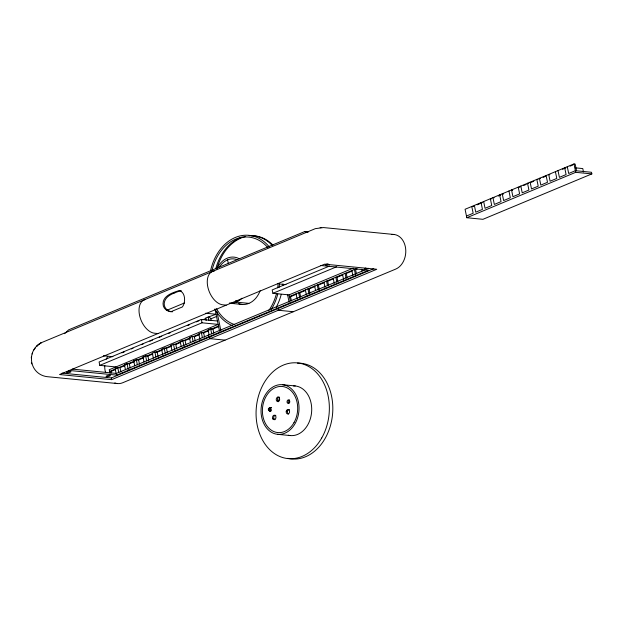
<?xml version="1.0" encoding="UTF-8"?>
<svg xmlns="http://www.w3.org/2000/svg" width="623" height="623" viewBox="0 0 623 623"><rect width="100%" height="100%" fill="white"/><g stroke="black" fill="none" stroke-linecap="round" stroke-linejoin="round"><path stroke-width="0.93" d="M394.032 234.482L323.485 227.566L315.331 228.649L41.679 342.557C25.8 350.375 29.063 374.002 46.857 376.642L117.404 383.558M270.024 407.551C275.413 414.552 262.641 408.517 271.527 407.699M269.666 411.063L270.818 411.172C269.307 410.604 269.58 407.909 271.176 407.66M31.43 356.792L31.267 357.945M286.261 411.281L286.432 410.736A2.227 1.69 -84.4 0 1 289.29 410.386A2.227 1.69 -84.4 0 1 288.184 413.913A2.227 1.69 -84.4 0 1 286.261 411.281L287.413 411.398A2.227 1.69 -84.4 0 0 288.605 414.038M287.413 411.398L287.585 410.853A2.227 1.69 -84.4 0 1 289.493 409.693M32.373 353.21L32.108 353.981M106.26 359.16L107.701 356.348M33.915 349.939L35.285 347.93M64.636 333.679L68.553 329.886L304.795 231.538L308.658 231.912M171.123 311.632L182.399 306.937C185.833 302.396 185.592 291.946 179.042 290.606C172.68 292.678 163.156 295.52 163.039 303.736C162.837 308.751 167.922 312.216 172.61 311.773M181.433 290.848L180.53 290.746C174.238 292.942 165.033 295.458 164.192 303.401C163.826 307.264 166.863 310.659 170.484 311.555M166.629 310.394L184.595 302.91M576.532 170.803L575.146 164.044L573.993 163.927L465.077 209.273L466.814 217.731L482.942 219.312L591.85 173.903L591.515 172.275L575.379 170.694L568.69 173.482L567.296 166.715M217.458 321.009L201.322 319.428L99.096 361.986L99.797 365.366L115.925 366.947M329.583 266.029L272.196 289.921L272.89 293.308L289.025 294.889L353.21 268.163M472.919 206.602L473.581 206.322M477.195 204.819L481.377 203.075M498.291 196.035L500.799 194.991L499.646 194.882L501.04 201.642L494.343 204.43L492.957 197.662L494.109 197.779M502.745 194.181L503.4 193.909L502.247 193.8L503.633 200.559L510.33 197.771L508.944 191.012M512.036 190.311L512.69 190.038L511.545 189.929L512.931 196.689L519.621 193.909L518.235 187.141M519.387 187.258L520.041 186.978M523.663 185.475L526.17 184.431M531.279 182.305L533.786 181.262M543.085 177.391L545.592 176.348M549.213 174.837L549.868 174.565L548.715 174.456L550.101 181.215L556.798 178.427L555.405 171.668M562.507 169.3L565.014 168.257M570.123 166.131L572.638 165.087M121.983 352.82L124.584 351.738M131.274 348.95L133.011 348.234M141.437 344.721L143.173 343.997M149.863 341.217L152.464 340.135M159.153 337.347L161.754 336.264M168.451 333.476L170.18 332.752M187.905 325.377L189.633 324.653M196.331 321.873L198.932 320.79M205.629 313.221L216.064 314.249L205.621 318.003L206.143 320.541M202.592 319.856L205.94 318.462M209.375 317.029L210.87 318.836L216.726 316.398M99.797 365.366L202.016 322.807L218.151 324.388L109.235 369.735L109.928 373.115M272.89 293.308L336.56 266.8M466.463 216.033L473.161 213.253L471.767 206.486M466.814 217.731L575.714 172.322L591.85 173.903M125.044 365.584L120.029 367.671L117.724 367.445L115.123 368.528L116.166 373.598M125.457 369.735L124.413 364.657L127.014 363.575L129.319 363.801L134.342 361.714M134.747 365.865L133.704 360.787L136.305 359.705L138.61 359.93L143.633 357.843M144.045 361.994L143.002 356.917L145.603 355.842L147.908 356.068L152.923 353.973M162.221 350.103L157.198 352.197L154.893 351.972L152.292 353.054L153.336 358.124M171.512 346.24L166.489 348.327L164.184 348.101L161.583 349.184L162.798 355.102M171.925 350.391L170.881 345.313L173.482 344.231L175.787 344.457L180.802 342.37M181.215 346.52L180.172 341.443L182.773 340.36L185.078 340.586L190.101 338.499M199.391 334.629L194.368 336.724L192.063 336.498L189.462 337.573L190.506 342.65M208.682 330.758L203.666 332.853L201.361 332.627L198.76 333.71L199.975 339.628M218.813 326.545L212.957 328.983L210.652 328.757L208.051 329.84L209.094 334.909M115.434 368.987L109.578 371.425L110.73 371.542L115.753 369.447M116.275 368.637L124.732 365.117M134.023 361.254L125.566 364.774L124.413 364.657M135.728 360.538L144.154 357.034L143.002 356.917M146.755 355.951L152.612 353.514M156.046 352.081L161.902 349.643M162.735 349.293L172.034 345.43L170.881 345.313M174.635 344.348L180.491 341.91M182.189 341.194L190.615 337.689M193.216 336.607L199.072 334.169M202.514 332.737L208.37 330.299M209.203 329.949L218.494 326.086M356.099 268.801L289.368 296.579L290.52 296.688L296.384 294.251M299.71 297.778L298.666 292.709L299.819 292.818L305.675 290.38M309 293.916L307.957 288.838L309.109 288.955L314.965 286.51M318.291 290.045L317.247 284.968L318.4 285.085L324.264 282.647M327.41 285.326L326.545 281.098L327.698 281.214L333.554 278.777M336.879 282.305L335.836 277.235L336.988 277.344L342.845 274.907M346.17 278.434L345.126 273.365L346.279 273.474L352.143 271.036M355.468 274.572L354.425 269.494L357.252 268.91M72.237 369.096L116.361 373.418L365.685 269.627M68.795 370.42L116.711 375.116L368.707 270.203L320.798 265.507M62.066 373.13L111.299 377.959L373.738 268.7M111.649 379.648L376.767 269.276L324.661 264.168L59.535 374.54L111.649 379.648L111.299 377.959M277.515 397.256L279.548 397.31L277.515 397.256A2.227 1.69 -84.4 0 0 276.277 399.865A2.227 1.69 -84.4 0 0 278.092 401.57A2.227 1.69 -84.4 0 0 279.649 399.257L279.159 397.723L277.959 397.147M321.709 227.527L320.097 227.691M575.286 167.836L582.778 168.568L583.471 171.948M565.855 167.906L564.703 167.797L566.089 174.565L559.392 177.345L558.006 170.585M540.569 178.435L539.425 178.318L540.811 185.086L547.5 182.298L546.114 175.538M537.976 179.517L536.824 179.401L538.21 186.168L531.512 188.956L530.126 182.189M528.678 183.388L527.525 183.271L528.919 190.038L522.222 192.826L520.836 186.059M491.508 198.862L490.356 198.745L491.742 205.512L485.052 208.3L483.666 201.533M482.218 202.732L481.065 202.615L482.451 209.383L475.754 212.17L474.368 205.403M277.453 283.808L285.996 284.649M173.451 292.67L174.962 292.818M248.912 303.378L236.242 302.139L235.891 300.45M242.043 304.429L229.365 303.183A23.152 17.584 -84.4 0 0 241.958 298.23M226.219 305.145L222.761 304.811A17.81 10.723 67.4 0 1 208.02 287.881A17.81 10.723 67.4 0 1 214.351 270.982M293.316 311.726L278.333 310.254L277.99 308.564L276.838 308.447L276.487 306.757M157.969 333.562L154.52 333.219A17.81 10.723 67.4 0 1 139.918 316.842A17.81 10.723 67.4 0 1 145.393 299.507M225.067 340.135L210.083 338.671L209.741 336.981L208.588 336.864L208.238 335.174M180.172 341.443L181.324 341.56M103.402 355.78L112.895 356.706M133.704 360.787L134.856 360.904M282.577 384.718A24.928 18.939 -84.4 0 1 295.076 423.64A24.928 18.939 -84.4 0 1 262.454 420.19A24.928 18.939 -84.4 0 1 282.577 384.718L295.255 385.956M269.673 407.629L270.826 407.746M269.346 407.831L270.499 407.948M269.066 408.135L270.218 408.244M268.848 408.517L270 408.626M268.715 408.953L269.868 409.062M286.432 410.736L287.585 410.853M268.661 409.412L269.814 409.529M268.708 409.872L269.86 409.981M268.848 410.292L270 410.401M269.058 410.643L270.211 410.752M269.191 410.767L270.343 410.876M269.338 410.907L270.491 411.016M272.781 418.633L273.053 419.077A2.227 1.69 -84.4 0 0 275.452 418.913A2.227 1.69 -84.4 0 0 275.459 415.782L275.109 415.448A2.227 1.69 -84.4 0 0 273.061 415.938A2.227 1.69 -84.4 0 0 272.781 418.633L274.206 419.186A2.227 1.69 -84.4 0 0 274.961 419.715M273.053 419.077L274.206 419.186M277.492 434.317L290.17 435.555M304.795 231.538L307.451 232.589M31.656 363.598L31.352 362.851L31.757 363.879M573.993 163.927L575.714 172.322M361.636 269.245L361.986 270.935M355.577 269.611L356.442 273.832M351.824 270.577L352.867 275.654M346.279 273.474L347.151 277.702M342.533 274.447L343.569 279.517M336.988 277.344L337.861 281.573M333.235 278.317L334.278 283.387M327.698 281.214L328.562 285.443M323.944 282.18L324.988 287.258M318.4 285.085L319.272 289.313M314.654 286.05L315.518 290.279M309.109 288.955L309.981 293.176M305.356 289.921L306.399 294.998M299.819 292.818L300.683 297.046M296.065 293.791L297.109 298.861M290.52 296.688L291.393 300.917M289.025 294.889L290.24 300.808M287.538 294.586L289.103 302.194M227.559 259.861L228.291 263.436M216.944 311.586L220.854 330.611M215.028 309.172L219.537 331.156M210.87 318.836L211.22 320.526M212.957 328.983L213.821 333.212M208.222 316.92L208.915 320.3M210.652 328.757L211.695 333.827M201.322 319.428L202.016 322.807M203.666 332.853L204.531 337.082M201.361 332.627L202.397 337.697M194.368 336.724L195.24 340.945M192.063 336.498L193.107 341.568M185.078 340.586L185.942 344.815M182.773 340.36L183.987 346.279M175.787 344.457L176.652 348.685M173.482 344.231L174.697 350.149M166.489 348.327L167.361 352.556M164.184 348.101L165.227 353.171M157.198 352.197L158.063 356.426M154.893 351.972L155.937 357.041M147.908 356.068L148.772 360.289M145.603 355.842L146.639 360.912M138.61 359.93L139.482 364.159M136.305 359.705L137.348 364.782M129.319 363.801L130.184 368.029M127.014 363.575L128.229 369.494M120.029 367.671L120.893 371.9M117.724 367.445L118.759 372.515M116.361 373.418L116.711 375.116M110.73 371.542L111.081 373.232M114.811 382.943A17.81 13.527 -84.4 0 0 122.692 382.756L395.691 269.105A17.81 13.527 -84.4 0 0 405.62 248.413A17.81 13.527 -84.4 0 0 391.376 234.544M105.614 372.484A14.781 11.23 -84.4 0 1 104.781 365.358M211.851 271.145A44.521 33.821 -84.4 0 1 267.952 247.79M278.037 284.952A44.521 33.821 -84.4 0 1 277.671 287.842M276.503 293.526A44.521 33.821 -84.4 0 1 268.84 310.456M234.801 324.63A44.521 33.821 -84.4 0 1 216.539 308.697M210.496 270.982A46.297 35.176 -84.4 0 1 269.44 247.113M279.517 283.59A46.297 35.176 -84.4 0 1 279.112 287.351M277.788 294.009A46.297 35.176 -84.4 0 1 271.371 309.265M232.223 325.564A46.297 35.176 -84.4 0 1 214.99 308.985M251.046 235.774A46.297 35.176 -84.4 0 1 272.944 245.104M216.968 268.622A46.297 35.176 -84.4 0 1 245.672 236.514M249.13 235.704A46.297 35.176 -84.4 0 1 272.368 245.61M215.815 268.505A46.297 35.176 -84.4 0 1 242.238 237.044M219.514 266.924A21.369 16.237 -84.4 0 1 237.013 259.643M216.773 268.965A23.152 17.584 -84.4 0 1 239.061 258.654M260.204 290.552A23.152 17.584 -84.4 0 1 238.679 303.619M282.974 283.924A46.297 35.176 -84.4 0 1 282.842 285.435M281.246 294.352A46.297 35.176 -84.4 0 1 276.254 307.131M368.621 268.287A2.227 0.545 -11.6 0 1 365.164 269.011A2.227 0.545 -11.6 0 1 365.841 268.015M329.185 264.425A2.227 0.545 -11.6 0 1 326.32 265.157A2.227 0.545 -11.6 0 1 325.37 264.627A2.227 0.545 -11.6 0 1 328.072 263.802M278.66 401.656A2.227 1.69 -84.4 0 1 277.406 399.592A2.227 1.69 -84.4 0 1 278.668 397.365M288.87 403.369A1.783 1.355 -84.4 0 1 288.239 401.414A1.783 1.355 -84.4 0 1 289.555 400.013M273.933 418.749A2.227 1.69 -84.4 0 1 274.065 416.281A2.227 1.69 -84.4 0 1 275.849 415.37M278.06 401.718A23.152 17.584 -84.4 0 1 279.548 398.385M297.483 363.123A48.08 36.531 -84.4 0 1 332.495 414.941A48.08 36.531 -84.4 0 1 287.725 458.318M293.394 385.878A24.928 18.939 -84.4 0 1 311.547 412.753A24.928 18.939 -84.4 0 1 288.332 435.243M289.711 402.045L289.57 402.481A1.783 1.355 -84.4 0 1 287.281 402.77A1.783 1.355 -84.4 0 1 288.169 399.943A1.783 1.355 -84.4 0 1 289.711 402.045M37.357 345.648L36.866 346.115L38.065 344.994L37.357 345.648M39.638 343.826L38.828 344.387L41.056 342.876L39.638 343.826M107.031 376.666A2.227 0.545 -11.6 0 0 110.419 375.591A2.227 0.545 -11.6 0 0 107.281 375.661A2.227 0.545 -11.6 0 0 107.031 376.666M67.596 372.803A2.227 0.545 -11.6 0 0 70.983 371.721A2.227 0.545 -11.6 0 0 67.845 371.791A2.227 0.545 -11.6 0 0 67.596 372.803M294.001 422.635A23.152 17.584 -84.4 0 0 282.398 386.486A23.152 17.584 -84.4 0 0 263.708 419.427A23.152 17.584 -84.4 0 0 294.001 422.635M321.717 438A48.08 36.531 -84.4 0 0 297.615 362.929A48.08 36.531 -84.4 0 0 258.802 431.342A48.08 36.531 -84.4 0 0 321.717 438"/></g></svg>
